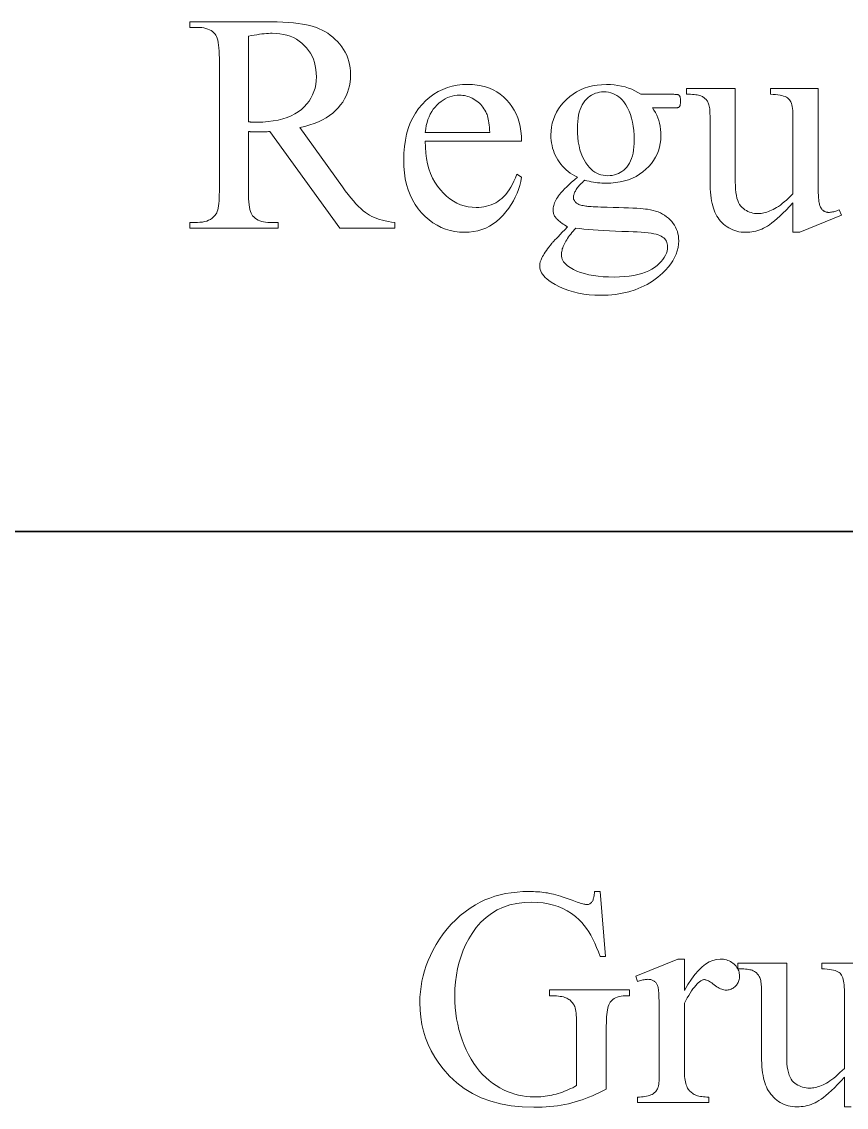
# Model space of a CAD drawing. Extents: x 0 to 297, y 0 to 210.
# Drawn here: x 202.11 to 217.75, y 23.09 to 43.66 of the extents above; entities that cross this region are included whole.
import ezdxf

# ---------------------------------------------------------------- set-up
doc = ezdxf.new("R2010")
doc.units = 0

msp = doc.modelspace()

# ---------------------------------------------------------------- linework, layer by layer
at = {"color": 7, "lineweight": 35}
msp.add_line((162, 34), (287, 34), dxfattribs=at)
at = {"color": 7, "lineweight": 13}
for points in [[(209.188812, 39.752792), (208.144836, 39.752792), (206.821106, 41.5812), (206.792252, 41.580105), (206.764465, 41.579121), (206.737793, 41.578259), (206.712219, 41.577507), (206.687729, 41.576874), (206.664337, 41.576355), (206.642044, 41.575951), (206.62085, 41.575661), (206.600754, 41.575489), (206.581741, 41.575432), (206.574188, 41.575447), (206.566513, 41.575489), (206.558731, 41.575562), (206.550827, 41.575661), (206.542816, 41.57579), (206.534683, 41.575951), (206.526428, 41.576138), (206.518066, 41.576355), (206.509598, 41.576599), (206.500992, 41.576874), (206.49231, 41.577175), (206.483582, 41.577507), (206.474777, 41.577869), (206.465927, 41.578259), (206.457016, 41.578674), (206.448044, 41.579124), (206.439026, 41.579597), (206.429932, 41.580105), (206.420792, 41.580635), (206.411591, 41.5812), (206.411591, 40.444935), (206.412399, 40.373901), (206.414825, 40.308468), (206.418869, 40.248627), (206.424515, 40.194378), (206.431778, 40.145725), (206.440659, 40.102669), (206.451157, 40.065208), (206.463272, 40.03334), (206.477005, 40.007069), (206.49234, 39.986389), (206.515366, 39.96228), (206.540558, 39.940708), (206.567963, 39.921677), (206.597549, 39.905178), (206.629333, 39.89122), (206.6633, 39.879799), (206.699463, 39.870918), (206.737823, 39.864574), (206.778366, 39.860767), (206.821106, 39.859497), (206.973953, 39.859497), (206.973953, 39.752792), (205.298401, 39.752792), (205.298401, 39.859497), (205.44548, 39.859497), (205.493668, 39.861111), (205.539032, 39.865959), (205.581573, 39.874031), (205.621292, 39.885338), (205.658173, 39.899872), (205.69223, 39.917637), (205.723465, 39.938633), (205.751862, 39.962856), (205.777451, 39.990311), (205.800201, 40.020996), (205.811707, 40.041328), (205.822006, 40.066563), (205.831085, 40.096699), (205.838959, 40.131741), (205.845627, 40.17168), (205.851074, 40.216526), (205.855316, 40.266273), (205.858337, 40.320927), (205.860153, 40.380478), (205.860764, 40.444935), (205.860764, 42.971249), (205.859955, 43.042282), (205.857529, 43.107716), (205.8535, 43.167557), (205.847839, 43.221806), (205.840576, 43.270454), (205.831696, 43.313515), (205.821198, 43.350975), (205.809082, 43.382843), (205.795364, 43.409115), (205.780014, 43.429794), (205.756424, 43.453903), (205.730637, 43.475475), (205.702667, 43.494507), (205.672501, 43.511005), (205.640152, 43.524963), (205.605591, 43.536385), (205.568863, 43.545265), (205.529922, 43.551609), (205.4888, 43.555416), (205.44548, 43.556686), (205.298401, 43.556686), (205.298401, 43.663391), (206.723053, 43.663391), (206.844376, 43.662483), (206.959137, 43.659756), (207.067352, 43.655216), (207.169022, 43.648857), (207.26416, 43.640678), (207.352737, 43.630688), (207.434769, 43.618877), (207.510254, 43.605251), (207.579193, 43.589806), (207.641586, 43.572548), (207.699814, 43.552849), (207.756256, 43.530094), (207.810898, 43.504284), (207.86377, 43.475418), (207.914841, 43.443493), (207.964127, 43.408508), (208.011627, 43.370472), (208.057327, 43.329376), (208.101257, 43.285221), (208.143387, 43.23801), (208.182571, 43.188335), (208.217621, 43.136787), (208.24855, 43.083363), (208.27536, 43.028061), (208.298035, 42.97089), (208.316605, 42.911842), (208.331039, 42.850918), (208.341339, 42.78812), (208.347534, 42.72345), (208.349594, 42.656902), (208.347244, 42.585754), (208.340195, 42.516514), (208.32843, 42.449173), (208.311981, 42.383736), (208.290833, 42.320206), (208.264984, 42.258575), (208.234421, 42.198849), (208.199158, 42.141026), (208.15921, 42.085106), (208.114548, 42.03109), (208.064957, 41.979584), (208.010208, 41.93119), (207.950302, 41.885914), (207.885223, 41.84375), (207.814987, 41.804703), (207.739578, 41.768768), (207.659027, 41.73595), (207.573303, 41.706245), (207.482407, 41.679657), (207.386368, 41.656181), (208.193863, 40.534336), (208.248459, 40.459641), (208.301483, 40.390141), (208.352966, 40.325829), (208.402893, 40.266708), (208.451248, 40.212776), (208.498062, 40.16404), (208.543304, 40.120491), (208.58699, 40.082138), (208.629135, 40.048973), (208.669708, 40.020996), (208.710709, 39.99654), (208.75415, 39.97393), (208.800003, 39.953167), (208.848282, 39.93425), (208.898972, 39.917175), (208.952103, 39.901947), (209.007645, 39.888569), (209.065613, 39.877033), (209.126007, 39.86734), (209.188812, 39.859497)], [(206.411591, 41.762886), (206.422409, 41.762871), (206.432938, 41.762829), (206.443176, 41.762756), (206.453125, 41.762657), (206.462784, 41.762527), (206.472153, 41.762367), (206.481247, 41.76218), (206.490036, 41.761963), (206.49855, 41.761719), (206.50676, 41.761444), (206.514694, 41.761169), (206.522339, 41.760925), (206.529694, 41.760708), (206.536758, 41.760521), (206.543533, 41.760361), (206.550018, 41.760231), (206.556229, 41.760132), (206.562134, 41.760059), (206.567764, 41.760017), (206.57309, 41.760002), (206.682236, 41.762424), (206.785873, 41.769691), (206.884003, 41.781803), (206.976608, 41.798763), (207.063721, 41.820564), (207.145325, 41.847214), (207.22142, 41.878704), (207.291992, 41.915043), (207.357071, 41.956223), (207.416641, 42.002251), (207.470612, 42.052029), (207.518906, 42.104458), (207.561523, 42.159542), (207.59845, 42.217278), (207.629684, 42.277664), (207.655258, 42.34071), (207.67514, 42.406403), (207.689346, 42.474754), (207.697861, 42.545753), (207.700714, 42.619411), (207.69841, 42.691292), (207.691544, 42.760433), (207.680069, 42.826836), (207.664032, 42.890499), (207.643387, 42.951424), (207.618164, 43.009605), (207.588364, 43.065048), (207.55397, 43.117752), (207.514999, 43.167717), (207.471436, 43.214939), (207.424103, 43.258503), (207.373779, 43.297478), (207.320511, 43.331871), (207.264252, 43.361675), (207.205032, 43.386894), (207.142838, 43.407528), (207.077682, 43.423576), (207.009552, 43.435043), (206.938446, 43.441921), (206.864365, 43.444214), (206.829742, 43.443665), (206.79274, 43.44202), (206.753372, 43.439281), (206.711639, 43.435448), (206.667542, 43.430515), (206.621078, 43.424488), (206.572266, 43.417362), (206.521072, 43.409145), (206.467514, 43.39983), (206.411591, 43.38942)], [(209.765594, 41.399513), (209.767929, 41.284386), (209.776093, 41.174335), (209.790085, 41.069359), (209.809891, 40.96946), (209.835526, 40.874638), (209.866989, 40.784889), (209.904282, 40.700218), (209.947403, 40.620621), (209.996338, 40.546101), (210.051102, 40.476658), (210.109787, 40.413094), (210.170502, 40.356224), (210.233231, 40.306046), (210.297974, 40.262554), (210.364731, 40.225754), (210.433517, 40.195648), (210.504318, 40.17223), (210.577133, 40.155502), (210.651978, 40.145466), (210.728821, 40.14212), (210.78006, 40.143551), (210.829941, 40.147831), (210.878464, 40.154968), (210.925629, 40.164963), (210.971436, 40.177811), (211.0159, 40.193512), (211.05899, 40.21207), (211.100739, 40.233486), (211.141129, 40.257751), (211.180161, 40.284878), (211.217896, 40.31546), (211.254395, 40.350109), (211.289642, 40.388828), (211.323669, 40.43161), (211.356445, 40.478458), (211.38797, 40.529373), (211.418274, 40.584358), (211.447327, 40.643406), (211.475143, 40.70652), (211.501724, 40.773701), (211.591125, 40.716022), (211.576706, 40.637711), (211.557663, 40.56081), (211.534012, 40.485321), (211.505753, 40.411251), (211.472885, 40.338589), (211.435394, 40.267342), (211.39328, 40.197506), (211.346558, 40.129086), (211.295227, 40.06208), (211.239288, 39.996483), (211.17955, 39.934841), (211.116882, 39.879684), (211.051285, 39.83102), (210.982727, 39.788841), (210.91124, 39.753155), (210.836807, 39.723953), (210.75943, 39.701241), (210.679108, 39.68502), (210.595856, 39.675285), (210.509644, 39.672043), (210.415848, 39.675747), (210.324783, 39.686867), (210.236465, 39.705395), (210.150894, 39.731335), (210.068054, 39.76469), (209.987946, 39.805454), (209.910583, 39.85363), (209.835968, 39.909218), (209.764084, 39.972214), (209.694946, 40.042625), (209.630554, 40.119297), (209.572952, 40.201069), (209.522125, 40.287949), (209.478073, 40.379929), (209.440796, 40.477016), (209.410294, 40.579208), (209.386581, 40.686504), (209.369629, 40.798904), (209.359467, 40.916412), (209.356079, 41.039021), (209.359558, 41.171581), (209.36998, 41.298172), (209.38736, 41.418793), (209.411682, 41.53344), (209.442963, 41.64212), (209.481186, 41.744831), (209.526367, 41.841576), (209.578491, 41.932346), (209.637558, 42.017147), (209.703598, 42.095978), (209.774872, 42.168034), (209.849686, 42.232506), (209.928055, 42.289391), (210.009979, 42.338692), (210.095444, 42.380405), (210.184464, 42.414536), (210.277023, 42.441082), (210.373123, 42.460045), (210.472778, 42.471424), (210.575974, 42.475216), (210.663223, 42.472286), (210.747284, 42.463505), (210.828171, 42.448872), (210.905899, 42.428379), (210.980453, 42.402035), (211.051819, 42.369835), (211.120026, 42.331783), (211.185059, 42.287876), (211.246918, 42.238113), (211.305618, 42.182495), (211.359863, 42.121979), (211.408386, 42.057507), (211.451218, 41.989086), (211.488342, 41.916714), (211.519745, 41.840393), (211.545441, 41.760117), (211.56543, 41.675892), (211.579697, 41.587715), (211.588257, 41.49559), (211.591125, 41.399513)], [(212.649521, 40.716022), (212.602188, 40.740608), (212.557114, 40.767067), (212.514297, 40.795403), (212.473709, 40.825611), (212.435394, 40.857697), (212.399307, 40.891655), (212.365479, 40.927486), (212.333908, 40.965195), (212.304565, 41.004776), (212.277496, 41.04623), (212.252838, 41.089073), (212.230774, 41.132805), (212.211304, 41.177437), (212.194443, 41.222958), (212.180161, 41.269375), (212.168488, 41.316685), (212.159393, 41.364891), (212.152908, 41.41399), (212.149017, 41.463982), (212.14772, 41.51487), (212.150665, 41.592216), (212.159546, 41.66737), (212.174316, 41.740334), (212.195007, 41.811104), (212.221619, 41.879684), (212.254135, 41.946072), (212.292557, 42.010269), (212.336899, 42.072273), (212.387146, 42.132088), (212.443314, 42.189705), (212.504089, 42.243404), (212.568192, 42.291451), (212.635605, 42.333843), (212.706329, 42.370586), (212.78038, 42.401676), (212.857742, 42.427113), (212.938416, 42.446896), (213.022415, 42.461025), (213.109726, 42.469505), (213.200348, 42.472332), (213.274902, 42.470486), (213.347427, 42.464947), (213.417938, 42.455719), (213.486435, 42.442799), (213.552902, 42.426189), (213.617371, 42.405884), (213.679794, 42.381889), (213.740219, 42.354206), (213.798615, 42.32283), (213.854996, 42.287758), (214.414474, 42.287758), (214.438248, 42.287689), (214.45993, 42.287472), (214.479538, 42.287109), (214.49707, 42.286606), (214.512527, 42.285957), (214.525909, 42.285164), (214.537216, 42.284225), (214.546448, 42.283146), (214.553604, 42.281921), (214.55867, 42.280548), (214.562592, 42.279007), (214.566284, 42.277264), (214.569748, 42.275314), (214.572983, 42.273167), (214.575974, 42.270817), (214.578751, 42.268265), (214.581284, 42.265511), (214.583588, 42.262554), (214.585663, 42.259396), (214.587509, 42.256035), (214.590805, 42.250443), (214.59375, 42.244041), (214.596344, 42.236832), (214.598587, 42.228813), (214.600494, 42.219986), (214.602051, 42.210354), (214.603256, 42.199917), (214.604126, 42.188667), (214.604645, 42.176613), (214.604813, 42.16375), (214.604675, 42.149216), (214.604248, 42.135605), (214.603516, 42.122913), (214.602509, 42.111149), (214.601212, 42.100304), (214.599625, 42.090385), (214.597748, 42.081387), (214.595596, 42.073311), (214.59314, 42.066158), (214.590393, 42.059929), (214.588531, 42.057102), (214.586426, 42.054394), (214.584045, 42.051796), (214.581406, 42.049316), (214.578506, 42.046951), (214.575348, 42.044704), (214.57193, 42.042568), (214.568253, 42.04055), (214.564316, 42.038647), (214.56012, 42.036858), (214.554764, 42.035213), (214.547363, 42.033745), (214.537918, 42.032448), (214.526428, 42.031322), (214.512894, 42.030369), (214.497299, 42.029591), (214.479675, 42.028984), (214.459991, 42.028553), (214.438263, 42.028294), (214.414474, 42.028206), (214.071289, 42.028206), (214.101974, 41.985523), (214.129425, 41.940536), (214.153656, 41.893238), (214.174652, 41.843636), (214.192413, 41.791725), (214.206955, 41.737507), (214.218262, 41.680984), (214.226334, 41.62215), (214.231171, 41.561012), (214.232788, 41.497566), (214.229965, 41.424805), (214.221481, 41.354176), (214.207352, 41.285683), (214.187576, 41.219326), (214.16214, 41.155098), (214.131042, 41.09301), (214.094299, 41.033051), (214.05191, 40.975227), (214.00386, 40.91954), (213.950165, 40.865986), (213.891708, 40.816124), (213.829391, 40.771507), (213.763199, 40.732143), (213.693146, 40.698029), (213.619232, 40.669159), (213.541458, 40.645538), (213.459808, 40.627171), (213.374298, 40.614048), (213.284927, 40.606174), (213.191696, 40.60355), (213.15239, 40.604126), (213.1129, 40.605858), (213.073257, 40.608742), (213.033432, 40.612778), (212.993423, 40.61797), (212.953247, 40.624313), (212.912903, 40.631813), (212.872391, 40.640465), (212.831696, 40.650269), (212.790833, 40.661228), (212.766281, 40.639584), (212.743362, 40.618488), (212.722092, 40.597939), (212.702469, 40.577942), (212.684479, 40.558487), (212.668152, 40.539585), (212.653458, 40.521229), (212.640411, 40.503418), (212.628998, 40.48616), (212.619232, 40.469448), (212.610748, 40.453255), (212.603149, 40.43755), (212.596436, 40.422337), (212.590622, 40.407616), (212.585709, 40.393383), (212.581696, 40.379642), (212.578552, 40.36639), (212.576324, 40.35363), (212.574982, 40.341358), (212.574539, 40.329578), (212.575012, 40.319801), (212.576447, 40.310081), (212.578812, 40.300419), (212.582153, 40.290817), (212.586426, 40.281273), (212.591675, 40.271782), (212.597855, 40.262352), (212.604996, 40.252979), (212.613083, 40.243664), (212.622116, 40.234406), (212.632553, 40.225437), (212.644791, 40.216988), (212.658844, 40.209057), (212.674728, 40.201645), (212.692413, 40.194752), (212.711929, 40.188381), (212.733246, 40.182526), (212.756393, 40.177189), (212.781357, 40.172375), (212.808136, 40.168076), (212.826706, 40.165798), (212.850128, 40.163578), (212.878387, 40.161415), (212.911499, 40.159309), (212.949448, 40.157261), (212.992249, 40.155273), (213.039886, 40.153339), (213.092377, 40.151466), (213.149704, 40.149651), (213.211884, 40.147888), (213.326523, 40.14489), (213.432785, 40.141659), (213.530701, 40.138199), (213.620239, 40.13451), (213.701431, 40.130585), (213.774246, 40.126434), (213.838699, 40.122051), (213.894791, 40.117435), (213.94252, 40.112591), (213.981888, 40.107513), (214.034454, 40.098778), (214.084839, 40.087559), (214.133087, 40.07386), (214.179153, 40.057682), (214.223053, 40.039021), (214.264801, 40.017883), (214.304382, 39.994263), (214.341797, 39.968163), (214.37706, 39.939583), (214.410156, 39.908524), (214.440567, 39.875473), (214.467773, 39.840923), (214.491776, 39.804874), (214.512589, 39.767326), (214.530197, 39.728279), (214.544601, 39.687733), (214.555801, 39.645683), (214.563812, 39.602135), (214.568604, 39.557091), (214.570206, 39.510544), (214.567154, 39.44577), (214.557983, 39.381805), (214.542694, 39.318645), (214.521301, 39.256298), (214.49379, 39.194752), (214.460159, 39.134018), (214.420425, 39.074089), (214.374573, 39.014969), (214.322601, 38.956657), (214.264511, 38.899151), (214.171799, 38.819153), (214.073593, 38.747574), (213.969925, 38.684414), (213.860764, 38.629677), (213.746124, 38.583363), (213.626007, 38.545467), (213.500427, 38.515995), (213.369339, 38.494942), (213.232788, 38.482307), (213.090759, 38.4781), (212.981171, 38.480606), (212.875046, 38.488136), (212.772369, 38.500679), (212.673172, 38.518242), (212.577423, 38.540825), (212.485138, 38.568424), (212.396317, 38.60104), (212.310944, 38.638676), (212.22905, 38.681328), (212.150604, 38.729), (212.109497, 38.757954), (212.072739, 38.78714), (212.040283, 38.816555), (212.012177, 38.846203), (211.988373, 38.87608), (211.968918, 38.906189), (211.953766, 38.936527), (211.942963, 38.967098), (211.936462, 38.997898), (211.934311, 39.028927), (211.934631, 39.04277), (211.935577, 39.056614), (211.937164, 39.070457), (211.939377, 39.084301), (211.94223, 39.098141), (211.945724, 39.111984), (211.949844, 39.125828), (211.954605, 39.139671), (211.960007, 39.153515), (211.966034, 39.167355), (211.976868, 39.189533), (211.989792, 39.213383), (212.004791, 39.238907), (212.021866, 39.266102), (212.041016, 39.294971), (212.062241, 39.325512), (212.085541, 39.357723), (212.110916, 39.391609), (212.138367, 39.42717), (212.167908, 39.464401), (212.174484, 39.472187), (212.186127, 39.485165), (212.20285, 39.503334), (212.224655, 39.526691), (212.251541, 39.555244), (212.283493, 39.588985), (212.320526, 39.627918), (212.362625, 39.672043), (212.409805, 39.721359), (212.462067, 39.775864), (212.432953, 39.793556), (212.405594, 39.810875), (212.380005, 39.827816), (212.356171, 39.844387), (212.334091, 39.86058), (212.313766, 39.876396), (212.295212, 39.891842), (212.278412, 39.90691), (212.263382, 39.921604), (212.250092, 39.935921), (212.238312, 39.950241), (212.227768, 39.964935), (212.218475, 39.980003), (212.210419, 39.995445), (212.203598, 40.011265), (212.198013, 40.027458), (212.193665, 40.044025), (212.190567, 40.060966), (212.188705, 40.078285), (212.188095, 40.095978), (212.188919, 40.116512), (212.191376, 40.137737), (212.195496, 40.159657), (212.201248, 40.182266), (212.208633, 40.205566), (212.217682, 40.229561), (212.228363, 40.25425), (212.240692, 40.279629), (212.254669, 40.305698), (212.270279, 40.332462), (212.288864, 40.360695), (212.311752, 40.391178), (212.338928, 40.423908), (212.370407, 40.458893), (212.406189, 40.496124), (212.446259, 40.535603), (212.490631, 40.577335), (212.539291, 40.621315), (212.592255, 40.667545)], [(217.211884, 42.394466), (217.211884, 40.793888), (217.212097, 40.705742), (217.212753, 40.624718), (217.213837, 40.550816), (217.215347, 40.484039), (217.217285, 40.424385), (217.219666, 40.371857), (217.222473, 40.326447), (217.225723, 40.288162), (217.229401, 40.257004), (217.233521, 40.232964), (217.238098, 40.213108), (217.243195, 40.194492), (217.248825, 40.177116), (217.254974, 40.160984), (217.261627, 40.146088), (217.268814, 40.132431), (217.27652, 40.120018), (217.284729, 40.108841), (217.293472, 40.098907), (217.302734, 40.09021), (217.312408, 40.082539), (217.322388, 40.075676), (217.332703, 40.069618), (217.343338, 40.064373), (217.354279, 40.059929), (217.36554, 40.056297), (217.377121, 40.053471), (217.389008, 40.051453), (217.40123, 40.05024), (217.413757, 40.049835), (217.43187, 40.050327), (217.450439, 40.051796), (217.469482, 40.054249), (217.488968, 40.057682), (217.508926, 40.062092), (217.529343, 40.067486), (217.550232, 40.07386), (217.571564, 40.081215), (217.593369, 40.089546), (217.615631, 40.098862), (217.656006, 39.997925), (216.865814, 39.672043), (216.736038, 39.672043), (216.736038, 40.231522), (216.669586, 40.160435), (216.606369, 40.094826), (216.546387, 40.034695), (216.489639, 39.980045), (216.436111, 39.930874), (216.385818, 39.887184), (216.338745, 39.848972), (216.294907, 39.816238), (216.254303, 39.788986), (216.216934, 39.767212), (216.180969, 39.74913), (216.144608, 39.732952), (216.107834, 39.718674), (216.070663, 39.706303), (216.033081, 39.695835), (215.995102, 39.687271), (215.956711, 39.680607), (215.917923, 39.67585), (215.878738, 39.672993), (215.839142, 39.672043), (215.795319, 39.673325), (215.75267, 39.677177), (215.711212, 39.683594), (215.670944, 39.692577), (215.631851, 39.704124), (215.593948, 39.718243), (215.55722, 39.734928), (215.521667, 39.754177), (215.487305, 39.775993), (215.454132, 39.800377), (215.422546, 39.826778), (215.392929, 39.854652), (215.365326, 39.883995), (215.339691, 39.91481), (215.316071, 39.947098), (215.294418, 39.980854), (215.274765, 40.016079), (215.257111, 40.052776), (215.241425, 40.090946), (215.227753, 40.130585), (215.215698, 40.172634), (215.20491, 40.218025), (215.195389, 40.266766), (215.187134, 40.318848), (215.180161, 40.374279), (215.174454, 40.433052), (215.170013, 40.495171), (215.16684, 40.560638), (215.164932, 40.629448), (215.164307, 40.701603), (215.164307, 41.881126), (215.163895, 41.917465), (215.162689, 41.951496), (215.16066, 41.983219), (215.157837, 42.012634), (215.154205, 42.039742), (215.149765, 42.064545), (215.144516, 42.08704), (215.138458, 42.107227), (215.131592, 42.125107), (215.123917, 42.140678), (215.115463, 42.154766), (215.106216, 42.168194), (215.096191, 42.180954), (215.085388, 42.19305), (215.073822, 42.204487), (215.061462, 42.21526), (215.048325, 42.225365), (215.034409, 42.23481), (215.019714, 42.243591), (215.004242, 42.251709), (214.987091, 42.259079), (214.967377, 42.26561), (214.945099, 42.271309), (214.920258, 42.276165), (214.892853, 42.28019), (214.862869, 42.283375), (214.830322, 42.285728), (214.795212, 42.287239), (214.757538, 42.287918), (214.717285, 42.287758), (214.717285, 42.394466), (215.643036, 42.394466), (215.643036, 40.626621), (215.644318, 40.555328), (215.648163, 40.489117), (215.654572, 40.427975), (215.663559, 40.371914), (215.67511, 40.320927), (215.689224, 40.275013), (215.705917, 40.234177), (215.725159, 40.198418), (215.746979, 40.167732), (215.771362, 40.14212), (215.797562, 40.120205), (215.824829, 40.100594), (215.853165, 40.08329), (215.882568, 40.068295), (215.91304, 40.055603), (215.94458, 40.045223), (215.977173, 40.037148), (216.010849, 40.03138), (216.045578, 40.02792), (216.08139, 40.026764), (216.106522, 40.027542), (216.132309, 40.029881), (216.158783, 40.033772), (216.185898, 40.039223), (216.213684, 40.04623), (216.242142, 40.054798), (216.271255, 40.064919), (216.301025, 40.076599), (216.331467, 40.089836), (216.362564, 40.10463), (216.394592, 40.121616), (216.427795, 40.14143), (216.462189, 40.16407), (216.497772, 40.189533), (216.534515, 40.217823), (216.572464, 40.248943), (216.611588, 40.282887), (216.651886, 40.319656), (216.693375, 40.359253), (216.736038, 40.401676), (216.736038, 41.89843), (216.735214, 41.941963), (216.732742, 41.982582), (216.728638, 42.02029), (216.722885, 42.055084), (216.715485, 42.086967), (216.706451, 42.115936), (216.695755, 42.141991), (216.683441, 42.165134), (216.669464, 42.185368), (216.653839, 42.202682), (216.635635, 42.217812), (216.613876, 42.231464), (216.588562, 42.243649), (216.559708, 42.254364), (216.527313, 42.263607), (216.491364, 42.271378), (216.451874, 42.277679), (216.408829, 42.282513), (216.362244, 42.28587), (216.312103, 42.287758), (216.312103, 42.394466)], [(209.765594, 41.56678), (210.988373, 41.56678), (210.985184, 41.616035), (210.981339, 41.662296), (210.976868, 41.705555), (210.971771, 41.745811), (210.966034, 41.783073), (210.959656, 41.817333), (210.952652, 41.848595), (210.945007, 41.876858), (210.936722, 41.902122), (210.927811, 41.924385), (210.912689, 41.955994), (210.896149, 41.986217), (210.878204, 42.015057), (210.858841, 42.042511), (210.838058, 42.068581), (210.815857, 42.093269), (210.792252, 42.11657), (210.767242, 42.138489), (210.740814, 42.159023), (210.712967, 42.178169), (210.68428, 42.195705), (210.65535, 42.211395), (210.626144, 42.225235), (210.59668, 42.237232), (210.566971, 42.247383), (210.536987, 42.255692), (210.506744, 42.26215), (210.476257, 42.266766), (210.445496, 42.269535), (210.414474, 42.270454), (210.367111, 42.268597), (210.320755, 42.263016), (210.275406, 42.253716), (210.231064, 42.240696), (210.187729, 42.223953), (210.145416, 42.203491), (210.104095, 42.17931), (210.063797, 42.151409), (210.024506, 42.119785), (209.986221, 42.084442), (209.950012, 42.045784), (209.916946, 42.004211), (209.887024, 41.959728), (209.860245, 41.912331), (209.836609, 41.862022), (209.816116, 41.8088), (209.798782, 41.752663), (209.784576, 41.693615), (209.773514, 41.631653)], [(213.151321, 42.333904), (213.109329, 42.332203), (213.068726, 42.327095), (213.02951, 42.318588), (212.991669, 42.306679), (212.955215, 42.291367), (212.920151, 42.272648), (212.886459, 42.250526), (212.854156, 42.225006), (212.823242, 42.196079), (212.793716, 42.16375), (212.766312, 42.127903), (212.741806, 42.088425), (212.720169, 42.045307), (212.701431, 41.998562), (212.685562, 41.948177), (212.672592, 41.894161), (212.662491, 41.836514), (212.655289, 41.77523), (212.650955, 41.710312), (212.649521, 41.641762), (212.651474, 41.552677), (212.657364, 41.46769), (212.667175, 41.386795), (212.680893, 41.309994), (212.698547, 41.237289), (212.720123, 41.168682), (212.745605, 41.104168), (212.775024, 41.043751), (212.808365, 40.987427), (212.845627, 40.9352), (212.876419, 40.899036), (212.908844, 40.86668), (212.942871, 40.838127), (212.978516, 40.813385), (213.015778, 40.792446), (213.054657, 40.775314), (213.095139, 40.761993), (213.137253, 40.752476), (213.180969, 40.746765), (213.226303, 40.744862), (213.269363, 40.746506), (213.310852, 40.751438), (213.3508, 40.759655), (213.389191, 40.771164), (213.42601, 40.785957), (213.461288, 40.804039), (213.494995, 40.825409), (213.527161, 40.850067), (213.557755, 40.878014), (213.586792, 40.909245), (213.613647, 40.943996), (213.637665, 40.982498), (213.658859, 41.024746), (213.677231, 41.070744), (213.69278, 41.120491), (213.70549, 41.173988), (213.715393, 41.231236), (213.722458, 41.292229), (213.726685, 41.356976), (213.728104, 41.425468), (213.72612, 41.515186), (213.720154, 41.600925), (213.71019, 41.682686), (213.696274, 41.760464), (213.67836, 41.834263), (213.656464, 41.904083), (213.6306, 41.969921), (213.600754, 42.031784), (213.566925, 42.089664), (213.529114, 42.143562), (213.498856, 42.179729), (213.466934, 42.212086), (213.433334, 42.240635), (213.398071, 42.265381), (213.36113, 42.286316), (213.32251, 42.303448), (213.282227, 42.316772), (213.240265, 42.32629), (213.196625, 42.332001)], [(212.620682, 39.752792), (212.594238, 39.723579), (212.569122, 39.694767), (212.545319, 39.666363), (212.522858, 39.638359), (212.501724, 39.61076), (212.481903, 39.583565), (212.463425, 39.55677), (212.446259, 39.530384), (212.43042, 39.504398), (212.415924, 39.478821), (212.402771, 39.453644), (212.391006, 39.428871), (212.380615, 39.404503), (212.371628, 39.380535), (212.364014, 39.356976), (212.357788, 39.333817), (212.352936, 39.311062), (212.349472, 39.288712), (212.347397, 39.266766), (212.34671, 39.245224), (212.348373, 39.217884), (212.353394, 39.191235), (212.361755, 39.165279), (212.373474, 39.140015), (212.388519, 39.115444), (212.406921, 39.091568), (212.428665, 39.068378), (212.453766, 39.045887), (212.482193, 39.024082), (212.513977, 39.002972), (212.574219, 38.969002), (212.639603, 38.938602), (212.710114, 38.911781), (212.785751, 38.888538), (212.866531, 38.86887), (212.952454, 38.852779), (213.043488, 38.840263), (213.139664, 38.831322), (213.240982, 38.825958), (213.347427, 38.824169), (213.448517, 38.826), (213.544174, 38.831493), (213.634369, 38.840652), (213.719101, 38.85347), (213.798401, 38.869953), (213.872238, 38.890095), (213.940643, 38.913902), (214.003571, 38.941372), (214.061066, 38.972504), (214.113113, 39.007298), (214.159958, 39.04417), (214.201874, 39.081532), (214.238861, 39.119381), (214.27092, 39.157722), (214.298035, 39.196556), (214.320236, 39.235878), (214.337494, 39.275692), (214.349823, 39.315994), (214.357224, 39.356785), (214.35968, 39.398071), (214.358215, 39.427197), (214.353806, 39.454594), (214.346451, 39.480263), (214.336151, 39.5042), (214.322906, 39.526405), (214.306732, 39.546879), (214.287613, 39.565624), (214.265549, 39.582642), (214.240555, 39.597927), (214.212601, 39.611481), (214.179672, 39.62365), (214.140854, 39.634781), (214.096146, 39.644875), (214.045563, 39.653931), (213.989105, 39.661949), (213.926743, 39.668926), (213.858521, 39.67487), (213.784393, 39.679771), (213.704407, 39.683636), (213.618515, 39.686462), (213.491745, 39.690239), (213.370956, 39.694653), (213.25618, 39.699699), (213.1474, 39.705379), (213.044617, 39.711697), (212.94783, 39.718647), (212.85704, 39.726231), (212.772263, 39.734451), (212.693466, 39.743305)], [(213.079742, 27.17832), (213.180679, 25.944), (213.079742, 25.944), (213.048279, 26.034008), (213.01503, 26.119459), (212.97998, 26.200354), (212.943161, 26.276691), (212.904541, 26.348471), (212.864136, 26.415695), (212.821945, 26.478363), (212.777969, 26.536474), (212.732193, 26.590029), (212.684647, 26.639027), (212.612869, 26.703136), (212.537109, 26.760498), (212.457367, 26.81111), (212.373642, 26.854975), (212.285934, 26.89209), (212.19426, 26.922459), (212.098602, 26.946077), (211.998962, 26.962948), (211.89534, 26.973072), (211.78775, 26.976444), (211.641937, 26.970533), (211.503281, 26.952797), (211.371765, 26.923237), (211.247406, 26.881853), (211.130203, 26.828644), (211.020157, 26.763611), (210.917267, 26.686756), (210.821518, 26.598076), (210.732925, 26.49757), (210.651474, 26.385241), (210.589554, 26.283554), (210.534164, 26.178061), (210.485275, 26.06876), (210.442917, 25.955652), (210.407059, 25.838737), (210.377731, 25.718018), (210.354919, 25.593489), (210.338638, 25.465155), (210.328857, 25.333014), (210.325592, 25.197065), (210.327759, 25.086149), (210.334244, 24.977196), (210.345062, 24.870201), (210.360199, 24.765169), (210.379669, 24.662098), (210.403458, 24.560987), (210.43158, 24.461838), (210.46402, 24.364651), (210.500793, 24.269423), (210.541885, 24.176157), (210.586487, 24.086338), (210.633774, 24.00145), (210.683731, 23.921492), (210.736374, 23.846466), (210.791702, 23.776373), (210.849716, 23.71121), (210.910416, 23.65098), (210.973785, 23.59568), (211.039841, 23.545313), (211.108582, 23.499878), (211.178848, 23.459055), (211.249481, 23.422531), (211.320511, 23.390303), (211.391891, 23.362371), (211.463669, 23.338737), (211.535797, 23.319401), (211.608322, 23.304361), (211.681213, 23.293619), (211.754471, 23.287174), (211.828125, 23.285025), (211.871231, 23.285572), (211.914063, 23.287216), (211.956604, 23.289957), (211.99884, 23.293793), (212.040802, 23.298723), (212.082474, 23.30475), (212.123871, 23.311874), (212.164963, 23.320093), (212.205765, 23.329409), (212.246292, 23.339819), (212.286514, 23.351297), (212.326462, 23.363813), (212.366119, 23.377369), (212.405487, 23.39196), (212.44455, 23.407591), (212.483353, 23.424261), (212.521851, 23.441969), (212.560059, 23.460714), (212.597977, 23.480497), (212.63562, 23.50132), (212.63562, 24.631817), (212.635162, 24.688616), (212.633835, 24.741348), (212.631592, 24.790014), (212.628464, 24.834614), (212.624435, 24.875147), (212.619522, 24.911615), (212.613708, 24.944016), (212.60701, 24.972351), (212.599411, 24.996618), (212.590912, 25.016821), (212.581482, 25.034557), (212.571075, 25.051428), (212.559677, 25.067432), (212.547318, 25.082573), (212.533966, 25.096849), (212.519623, 25.11026), (212.504318, 25.122805), (212.488022, 25.134483), (212.470749, 25.145298), (212.452484, 25.155249), (212.432312, 25.164289), (212.409286, 25.172379), (212.383408, 25.179516), (212.35466, 25.185703), (212.323074, 25.190937), (212.28862, 25.195219), (212.251312, 25.198551), (212.211166, 25.20093), (212.168152, 25.202358), (212.122284, 25.202833), (212.122284, 25.312422), (213.636337, 25.312422), (213.636337, 25.202833), (213.56424, 25.202833), (213.52066, 25.201334), (213.479919, 25.196835), (213.441986, 25.189337), (213.406891, 25.178839), (213.374619, 25.165342), (213.345184, 25.148846), (213.318558, 25.129351), (213.294769, 25.106857), (213.273804, 25.081362), (213.255661, 25.05287), (213.244705, 25.029451), (213.234894, 25.001881), (213.226242, 24.970158), (213.21875, 24.934282), (213.212402, 24.894253), (213.207214, 24.850071), (213.203171, 24.801737), (213.200287, 24.74925), (213.198563, 24.69261), (213.197983, 24.631817), (213.197983, 23.43499), (213.131744, 23.400181), (213.065674, 23.367275), (212.999771, 23.336273), (212.934052, 23.307173), (212.8685, 23.279978), (212.803116, 23.254686), (212.737915, 23.231298), (212.672882, 23.209812), (212.608017, 23.190231), (212.543335, 23.172552), (212.478012, 23.156662), (212.411255, 23.142445), (212.343048, 23.129898), (212.273392, 23.119026), (212.202301, 23.109827), (212.129776, 23.102301), (212.055801, 23.096445), (211.980392, 23.092264), (211.903534, 23.089754), (211.825241, 23.088919), (211.604004, 23.096186), (211.393692, 23.117989), (211.19426, 23.154325), (211.005737, 23.205198), (210.828125, 23.270605), (210.661392, 23.350548), (210.505585, 23.445024), (210.360657, 23.554037), (210.226654, 23.677584), (210.103531, 23.815666), (210.019699, 23.926352), (209.944687, 24.040382), (209.878494, 24.157757), (209.821136, 24.278479), (209.772598, 24.402544), (209.732895, 24.529957), (209.702011, 24.660713), (209.679947, 24.794815), (209.666702, 24.932264), (209.662292, 25.073057), (209.66478, 25.175869), (209.672211, 25.277815), (209.684616, 25.378897), (209.701981, 25.479113), (209.724304, 25.578465), (209.751587, 25.67695), (209.783829, 25.77457), (209.82103, 25.871326), (209.86319, 25.967216), (209.910309, 26.062243), (209.971329, 26.172119), (210.036743, 26.276806), (210.106537, 26.376301), (210.18071, 26.470606), (210.259262, 26.559719), (210.342209, 26.643641), (210.429535, 26.722372), (210.52124, 26.795912), (210.61734, 26.864262), (210.717804, 26.927418), (210.805313, 26.97509), (210.89592, 27.017742), (210.989655, 27.055378), (211.086487, 27.087996), (211.186447, 27.115595), (211.28952, 27.138176), (211.395706, 27.155739), (211.505005, 27.168283), (211.617416, 27.175812), (211.732956, 27.17832), (211.775238, 27.177975), (211.816757, 27.176935), (211.857498, 27.175205), (211.897446, 27.172783), (211.93663, 27.169668), (211.975021, 27.165861), (212.01265, 27.161362), (212.049484, 27.156172), (212.085556, 27.150288), (212.120834, 27.143713), (212.157196, 27.135956), (212.196457, 27.126524), (212.238632, 27.115421), (212.283722, 27.102646), (212.331726, 27.088198), (212.382645, 27.072077), (212.436462, 27.054283), (212.49321, 27.034817), (212.552856, 27.013676), (212.615433, 26.990866), (212.646667, 26.979359), (212.675766, 26.969063), (212.702728, 26.959978), (212.727554, 26.952105), (212.750259, 26.945442), (212.770813, 26.939993), (212.789246, 26.935753), (212.805542, 26.932726), (212.819702, 26.930908), (212.831726, 26.930302), (212.842529, 26.930807), (212.853012, 26.932322), (212.863174, 26.934845), (212.873016, 26.938377), (212.882553, 26.942921), (212.891769, 26.948471), (212.900665, 26.955032), (212.909241, 26.962603), (212.917511, 26.971182), (212.925446, 26.980772), (212.932938, 26.991831), (212.939819, 27.004824), (212.946091, 27.019747), (212.951752, 27.036604), (212.956818, 27.055393), (212.961273, 27.076115), (212.965118, 27.098766), (212.968369, 27.123352), (212.971008, 27.14987), (212.973038, 27.17832)], [(214.677429, 25.897858), (214.677429, 25.30377), (214.743942, 25.416647), (214.810791, 25.517643), (214.877975, 25.606754), (214.945526, 25.683987), (215.013412, 25.749336), (215.08165, 25.802805), (215.150223, 25.844391), (215.219147, 25.874096), (215.288422, 25.891918), (215.358032, 25.897858), (215.389221, 25.896893), (215.419296, 25.893993), (215.448273, 25.889164), (215.476166, 25.882401), (215.50296, 25.873705), (215.528656, 25.863079), (215.553253, 25.850519), (215.576752, 25.836027), (215.599167, 25.819603), (215.620483, 25.801247), (215.640198, 25.781622), (215.657852, 25.761391), (215.673431, 25.740555), (215.68692, 25.719112), (215.698349, 25.697065), (215.707687, 25.674412), (215.714951, 25.651154), (215.720139, 25.627289), (215.723267, 25.602819), (215.724304, 25.577744), (215.723541, 25.555595), (215.721298, 25.534138), (215.717545, 25.513374), (215.712296, 25.493301), (215.705551, 25.473923), (215.697311, 25.455235), (215.687561, 25.437239), (215.676315, 25.419935), (215.663559, 25.403324), (215.649323, 25.387403), (215.634033, 25.37261), (215.618164, 25.359373), (215.60173, 25.347692), (215.584717, 25.33757), (215.567123, 25.329004), (215.54895, 25.321997), (215.530212, 25.316545), (215.510895, 25.312653), (215.490982, 25.310316), (215.47052, 25.309538), (215.450073, 25.310534), (215.429153, 25.313519), (215.407745, 25.318493), (215.385834, 25.325459), (215.363449, 25.334412), (215.340561, 25.345356), (215.317184, 25.358292), (215.29332, 25.373215), (215.268967, 25.390129), (215.244125, 25.409035), (215.219681, 25.427938), (215.196533, 25.444851), (215.174698, 25.459776), (215.154144, 25.47271), (215.134903, 25.483656), (215.116943, 25.492609), (215.100296, 25.499575), (215.08493, 25.504549), (215.070877, 25.507534), (215.058105, 25.50853), (215.047638, 25.507952), (215.037003, 25.506222), (215.026184, 25.503338), (215.015198, 25.4993), (215.004044, 25.49411), (214.992706, 25.487764), (214.981201, 25.480267), (214.969513, 25.471615), (214.957657, 25.461809), (214.945633, 25.450851), (214.919601, 25.425674), (214.893387, 25.39744), (214.866989, 25.36615), (214.840439, 25.331802), (214.813705, 25.294397), (214.786789, 25.253937), (214.759705, 25.210419), (214.732452, 25.163843), (214.705032, 25.11421), (214.677429, 25.061522), (214.677429, 23.795479), (214.677979, 23.75271), (214.679626, 23.712076), (214.682358, 23.673576), (214.686203, 23.637209), (214.691132, 23.602978), (214.697159, 23.570879), (214.704285, 23.540915), (214.712509, 23.513086), (214.721817, 23.487391), (214.732224, 23.463829), (214.740311, 23.448515), (214.749527, 23.43372), (214.759918, 23.419445), (214.771454, 23.405689), (214.784134, 23.39245), (214.797989, 23.379732), (214.812973, 23.367535), (214.829132, 23.355854), (214.846436, 23.344694), (214.864883, 23.334051), (214.884766, 23.324188), (214.906296, 23.315365), (214.92952, 23.307577), (214.954407, 23.300829), (214.980972, 23.295118), (215.009201, 23.290447), (215.039108, 23.286814), (215.070679, 23.284218), (215.103943, 23.28266), (215.138855, 23.282141), (215.138855, 23.17832), (213.786301, 23.17832), (213.786301, 23.282141), (213.825638, 23.282776), (213.8629, 23.284679), (213.898087, 23.287851), (213.931183, 23.292292), (213.962219, 23.298002), (213.99118, 23.304981), (214.018051, 23.313231), (214.042862, 23.322746), (214.065582, 23.333532), (214.086227, 23.345587), (214.10022, 23.355364), (214.113342, 23.366236), (214.125595, 23.378204), (214.136993, 23.39127), (214.147507, 23.405428), (214.157181, 23.420685), (214.16597, 23.437037), (214.173904, 23.454485), (214.180969, 23.473028), (214.187164, 23.492668), (214.189911, 23.50429), (214.192352, 23.519547), (214.194519, 23.538435), (214.196396, 23.560959), (214.197983, 23.587116), (214.19928, 23.616907), (214.200287, 23.650331), (214.201004, 23.687389), (214.201447, 23.728083), (214.201584, 23.772408), (214.201584, 24.7962), (214.201401, 24.88475), (214.200836, 24.965832), (214.199905, 25.039444), (214.198593, 25.105587), (214.196899, 25.164261), (214.194839, 25.215466), (214.192398, 25.259199), (214.18959, 25.295465), (214.186401, 25.324261), (214.182846, 25.345587), (214.178772, 25.362703), (214.174072, 25.378868), (214.168732, 25.394081), (214.162766, 25.408342), (214.156158, 25.42165), (214.148926, 25.43401), (214.141052, 25.445414), (214.132538, 25.455868), (214.123398, 25.46537), (214.113632, 25.473923), (214.103287, 25.481594), (214.092453, 25.488457), (214.081146, 25.494513), (214.069336, 25.499762), (214.057037, 25.504204), (214.044235, 25.507837), (214.03096, 25.510662), (214.017181, 25.512682), (214.00293, 25.513893), (213.988174, 25.514297), (213.970062, 25.513865), (213.951492, 25.512566), (213.932465, 25.510403), (213.912964, 25.507376), (213.893005, 25.503483), (213.872589, 25.498724), (213.851715, 25.493099), (213.830368, 25.48661), (213.808563, 25.479258), (213.786301, 25.471039), (213.757462, 25.57486), (214.556305, 25.897858)]]:
    msp.add_lwpolyline(points, close=True, dxfattribs=at)
msp.add_lwpolyline([(217.841095, 23.09757), (217.711319, 23.09757), (217.711319, 23.657051), (217.644867, 23.585962), (217.581665, 23.520353), (217.521667, 23.460224), (217.46492, 23.405573), (217.411392, 23.356401), (217.361099, 23.31271), (217.314026, 23.274498), (217.270203, 23.241766), (217.229584, 23.214514), (217.192215, 23.192739), (217.15625, 23.174658), (217.119888, 23.158478), (217.083115, 23.144203), (217.045944, 23.13183), (217.008362, 23.121363), (216.970383, 23.112797), (216.931992, 23.106134), (216.893204, 23.101377), (216.854019, 23.098522), (216.814423, 23.09757), (216.770599, 23.098854), (216.727966, 23.102703), (216.686508, 23.109119), (216.646225, 23.118103), (216.607132, 23.129654), (216.569229, 23.14377), (216.532501, 23.160454), (216.496964, 23.179705), (216.462601, 23.201521), (216.429413, 23.225904), (216.397827, 23.252308), (216.368225, 23.28018), (216.340607, 23.309525), (216.314987, 23.340338), (216.291351, 23.372623), (216.269699, 23.40638), (216.250046, 23.441608), (216.232391, 23.478306), (216.216705, 23.516474), (216.203033, 23.556114), (216.190979, 23.598162), (216.180191, 23.643555), (216.17067, 23.692293), (216.16243, 23.744377), (216.155441, 23.799805), (216.149734, 23.85858), (216.145294, 23.9207), (216.14212, 23.986164), (216.140213, 24.054976), (216.139587, 24.127131), (216.139587, 25.306654), (216.139175, 25.342991), (216.13797, 25.377022), (216.135956, 25.408745), (216.133118, 25.438162), (216.129486, 25.465271), (216.125046, 25.490072), (216.119797, 25.512566), (216.113739, 25.532753), (216.106873, 25.550634), (216.099213, 25.566208), (216.090744, 25.580296), (216.081497, 25.593719), (216.071472, 25.606482), (216.060684, 25.61858), (216.049103, 25.630014), (216.036743, 25.640785), (216.023605, 25.650894), (216.009689, 25.660339), (215.994995, 25.669121), (215.979523, 25.677238), (215.962372, 25.684607), (215.942673, 25.691139), (215.920395, 25.696835), (215.895538, 25.701694), (215.868134, 25.705717), (215.83815, 25.708904), (215.805603, 25.711254), (215.770493, 25.712769), (215.732819, 25.713446), (215.692581, 25.713287), (215.692581, 25.819992), (216.618317, 25.819992), (216.618317, 24.052149), (216.619598, 23.980858), (216.623444, 23.914642), (216.629868, 23.853504), (216.638855, 23.79744), (216.650391, 23.746452), (216.66452, 23.700541), (216.681198, 23.659704), (216.700455, 23.623943), (216.72226, 23.593258), (216.746643, 23.56765), (216.772842, 23.545732), (216.80011, 23.526121), (216.828445, 23.508818), (216.857849, 23.49382), (216.888321, 23.481133), (216.919861, 23.470749), (216.952454, 23.462675), (216.98613, 23.456907), (217.020859, 23.453445), (217.056671, 23.452293), (217.081802, 23.453072), (217.107605, 23.455408), (217.134064, 23.459301), (217.161179, 23.46475), (217.188965, 23.47176), (217.217422, 23.480324), (217.246536, 23.490446), (217.276306, 23.502127), (217.306747, 23.515364), (217.337845, 23.530159), (217.369873, 23.547144), (217.403091, 23.566957), (217.437469, 23.589596), (217.473053, 23.615061), (217.509811, 23.643353), (217.547745, 23.674469), (217.586868, 23.708414), (217.627167, 23.745184), (217.668655, 23.784781), (217.711319, 23.827202), (217.711319, 25.323957), (217.710495, 25.367491), (217.708038, 25.408112), (217.703918, 25.445818), (217.698166, 25.480612), (217.690765, 25.512495), (217.681732, 25.541464), (217.671051, 25.56752), (217.658722, 25.590664), (217.644745, 25.610893), (217.629135, 25.628212), (217.610916, 25.643337), (217.589157, 25.656994), (217.563843, 25.669178), (217.535004, 25.679892), (217.502594, 25.689135), (217.466644, 25.696907), (217.427155, 25.703209), (217.384109, 25.708038), (217.337524, 25.711399), (217.287384, 25.713287), (217.287384, 25.819992), (218.187164, 25.819992)], dxfattribs=at)

doc.saveas('drawing.dxf')
